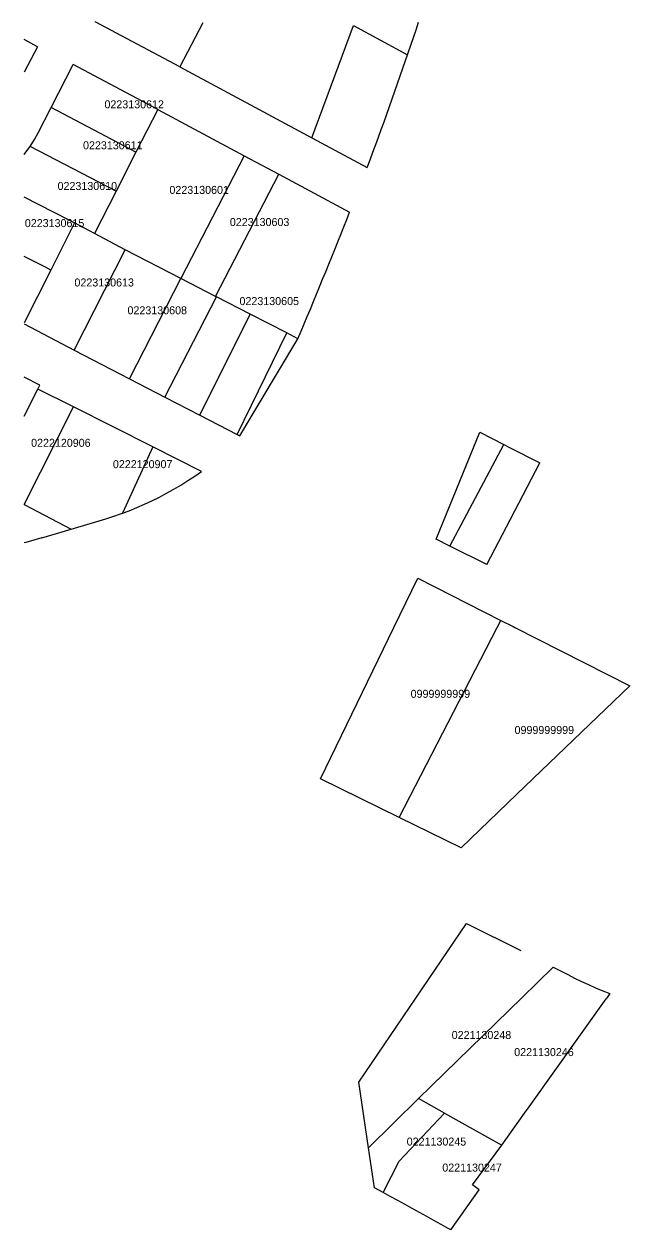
# Model space of a CAD drawing. Header units: inches. Extents: x 3124125 to 3124882, y 10085829 to 10090270.
# Drawn here: x 3124125 to 3124882, y 10085829 to 10087335 of the extents above; entities that cross this region are included whole.
import ezdxf

# ---------------------------------------------------------------- set-up
doc = ezdxf.new("R2010")
doc.units = ezdxf.units.IN
doc.header["$MEASUREMENT"] = 0
doc.layers.add('labels', color=10, linetype='Continuous')
doc.layers.add('parcels', color=10, linetype='Continuous')

msp = doc.modelspace()

# ---------------------------------------------------------------- linework, layer by layer
at = {"layer": 'parcels', "color": 7}
for p, q in [((3124319.833333, 10087281.666667), (3124213.75, 10087338.166667)), ((3124348.25, 10087337), (3124319.833333, 10087281.666667)), ((3124141.75, 10087306.916667), (3124125, 10087315.833333)), ((3124141.75, 10087306.916667), (3124125, 10087275.083333)), ((3124158.916667, 10087231.083333), (3124186.333333, 10087284.833333)), ((3124292, 10087228.666667), (3124186.333333, 10087284.833333)), ((3124319.833333, 10087281.666667), (3124484.833333, 10087193.166667)), ((3124142.75, 10087199.583333), (3124158.916667, 10087231.083333)), ((3124264.833333, 10087175.25), (3124158.916667, 10087231.083333)), ((3124292, 10087228.666667), (3124264.833333, 10087175.25)), ((3124292, 10087228.666667), (3124400.25, 10087170.833333)), ((3124484.833333, 10087193.166667), (3124553.833333, 10087156.166667)), ((3124240.083333, 10087126.583333), (3124132.5, 10087182.5)), ((3124264.833333, 10087175.25), (3124240.083333, 10087126.583333)), ((3124400.25, 10087170.833333), (3124320.833333, 10087017.5)), ((3124400.25, 10087170.833333), (3124443.416667, 10087147.75)), ((3124364.416667, 10086995.083333), (3124443.416667, 10087147.75)), ((3124443.416667, 10087147.75), (3124531.916667, 10087100.416667)), ((3124240.083333, 10087126.583333), (3124213.166667, 10087073.5)), ((3124188, 10087086.916667), (3124185.25, 10087088.333333)), ((3124184.666667, 10087080.166667), (3124158.333333, 10087027.916667)), ((3124213.166667, 10087073.5), (3124188, 10087086.916667)), ((3124251.5, 10087053.166667), (3124213.166667, 10087073.5)), ((3124151.583333, 10087031.333333), (3124125, 10087045)), ((3124187.583333, 10086927.916667), (3124251.5, 10087053.166667)), ((3124320.833333, 10087017.5), (3124251.5, 10087053.166667)), ((3124158.333333, 10087027.916667), (3124125, 10086962)), ((3124158.333333, 10087027.916667), (3124151.583333, 10087031.333333)), ((3124256.583333, 10086892.166667), (3124320.833333, 10087017.5)), ((3124364.416667, 10086995.083333), (3124320.833333, 10087017.5)), ((3124300.833333, 10086869.25), (3124365.583333, 10086994.5)), ((3124365.583333, 10086994.5), (3124364.416667, 10086995.083333)), ((3124407.666667, 10086972.833333), (3124365.583333, 10086994.5)), ((3124344.5, 10086846.666667), (3124407.666667, 10086972.833333)), ((3124453.333333, 10086949.333333), (3124407.666667, 10086972.833333)), ((3124125, 10086960.583333), (3124187.583333, 10086927.916667)), ((3124391.166667, 10086822.5), (3124453.333333, 10086949.333333)), ((3124394.583333, 10086820.666667), (3124467.333333, 10086942.166667)), ((3124467.333333, 10086942.166667), (3124453.333333, 10086949.333333)), ((3124187.583333, 10086927.916667), (3124256.583333, 10086892.166667)), ((3124144.583333, 10086884.166667), (3124125, 10086894.166667)), ((3124256.583333, 10086892.166667), (3124300.833333, 10086869.25)), ((3124125, 10086845.416667), (3124142.083333, 10086879.166667)), ((3124142.083333, 10086879.166667), (3124144.583333, 10086884.166667)), ((3124186.75, 10086856.833333), (3124142.083333, 10086879.166667)), ((3124300.833333, 10086869.25), (3124344.5, 10086846.666667)), ((3124125.083333, 10086735), (3124186.75, 10086856.833333)), ((3124285.75, 10086807.166667), (3124186.75, 10086856.833333)), ((3124344.5, 10086846.666667), (3124391.166667, 10086822.5)), ((3124391.166667, 10086822.5), (3124394.583333, 10086820.666667)), ((3124640, 10086691.583333), (3124694.5, 10086825.333333)), ((3124694.5, 10086825.333333), (3124724.5, 10086810)), ((3124285.75, 10086807.166667), (3124248.083333, 10086724.083333)), ((3124346.833333, 10086776.416667), (3124285.75, 10086807.166667)), ((3124657.083333, 10086683.083333), (3124724.5, 10086810)), ((3124724.5, 10086810), (3124730.833333, 10086806.75)), ((3124730.833333, 10086806.75), (3124769.583333, 10086787)), ((3124732.916667, 10086716.666667), (3124769.583333, 10086787)), ((3124125, 10086735), (3124125.083333, 10086735)), ((3124125.083333, 10086735), (3124183.916667, 10086704.083333)), ((3124183.916667, 10086704.083333), (3124227.25, 10086717.083333)), ((3124703.5, 10086660.166667), (3124732.916667, 10086716.666667)), ((3124147.333333, 10086693.166667), (3124183.916667, 10086704.083333)), ((3124657.083333, 10086683.083333), (3124640, 10086691.583333)), ((3124703.5, 10086660.166667), (3124657.083333, 10086683.083333)), ((3124587.083333, 10086581.166667), (3124617, 10086642.916667)), ((3124617, 10086642.916667), (3124721, 10086590.25)), ((3124716.5, 10086581.416667), (3124721, 10086590.25)), ((3124721, 10086590.25), (3124736.166667, 10086582.666667)), ((3124495.333333, 10086392.416667), (3124587.083333, 10086581.166667)), ((3124593.916667, 10086344.083333), (3124716.5, 10086581.416667)), ((3124736.166667, 10086582.666667), (3124738.5, 10086581.416667)), ((3124738.5, 10086581.416667), (3124882.25, 10086508.5)), ((3124882.25, 10086508.5), (3124741.083333, 10086373.166667)), ((3124593.916667, 10086344.083333), (3124495.333333, 10086392.416667)), ((3124741.083333, 10086373.166667), (3124671.25, 10086306.166667)), ((3124671.25, 10086306.166667), (3124593.916667, 10086344.083333)), ((3124678.083333, 10086211.666667), (3124745.75, 10086177.75)), ((3124747.083333, 10086118.75), (3124786.25, 10086156.916667)), ((3124786.25, 10086156.916667), (3124804.5, 10086147.666667)), ((3124857.25, 10086123.916667), (3124853.666667, 10086119)), ((3124618, 10085992.666667), (3124747.083333, 10086118.75)), ((3124756.166667, 10085982.333333), (3124852.416667, 10086117.166667)), ((3124853.666667, 10086119), (3124852.416667, 10086117.166667)), ((3124618, 10085992.666667), (3124555.666667, 10085931.25)), ((3124650.583333, 10085974.416667), (3124618, 10085992.666667)), ((3124650.583333, 10085974.416667), (3124722, 10085934.416667)), ((3124722, 10085934.416667), (3124750.5, 10085974.416667)), ((3124750.5, 10085974.416667), (3124756.166667, 10085982.333333)), ((3124658.416667, 10085828.666667), (3124693.75, 10085878.666667))]:
    msp.add_line(p, q, dxfattribs=at)
for points in [[(3124484.833333, 10087193.166667), (3124536.75, 10087333.666667), (3124604.333333, 10087296.666667)], [(3124604.333333, 10087296.666667), (3124605.166667, 10087299.166667), (3124608.5, 10087308.75), (3124611.75, 10087318.333333), (3124614.916667, 10087327.916667), (3124618.166667, 10087337.5)], [(3124553.833333, 10087156.166667), (3124557.416667, 10087165.666667), (3124560.916667, 10087175.166667), (3124564.5, 10087184.666667), (3124568, 10087194.166667), (3124571.416667, 10087203.666667), (3124574.916667, 10087213.166667), (3124578.333333, 10087222.666667), (3124581.833333, 10087232.25), (3124585.166667, 10087241.75), (3124588.583333, 10087251.333333), (3124591.916667, 10087260.833333), (3124595.25, 10087270.416667), (3124598.583333, 10087280), (3124601.916667, 10087289.583333), (3124604.333333, 10087296.666667)], [(3124132.5, 10087182.5), (3124138, 10087191.083333), (3124142.75, 10087199.583333)], [(3124125, 10087172.5), (3124127.083333, 10087175.083333), (3124132.5, 10087182.5)], [(3124185.25, 10087088.333333), (3124181.333333, 10087090.25), (3124125, 10087119.083333)], [(3124467.333333, 10086942.166667), (3124471.25, 10086951.416667), (3124475.083333, 10086960.666667), (3124479, 10086970), (3124482.833333, 10086979.25), (3124486.75, 10086988.583333), (3124490.583333, 10086997.833333), (3124494.416667, 10087007.166667), (3124498.166667, 10087016.416667), (3124502, 10087025.75), (3124505.833333, 10087035.083333), (3124509.583333, 10087044.416667), (3124513.333333, 10087053.666667), (3124517.083333, 10087063), (3124520.833333, 10087072.333333), (3124524.583333, 10087081.75), (3124528.25, 10087091.083333), (3124531.916667, 10087100.416667)], [(3124188, 10087086.916667), (3124187.583333, 10087086), (3124184.666667, 10087080.166667)], [(3124248.083333, 10086724.083333), (3124256.416667, 10086727.25), (3124266, 10086731.166667), (3124275.5, 10086735.25), (3124284.833333, 10086739.583333), (3124294.083333, 10086744.25), (3124303.166667, 10086749), (3124312.166667, 10086754.083333), (3124321.083333, 10086759.333333), (3124329.833333, 10086764.833333), (3124338.416667, 10086770.5), (3124346.833333, 10086776.416667)], [(3124227.25, 10086717.083333), (3124237.083333, 10086720.25), (3124246.833333, 10086723.583333), (3124248.083333, 10086724.083333)], [(3124147.333333, 10086693.166667), (3124137.25, 10086690.416667), (3124127.083333, 10086687.5), (3124125, 10086686.916667)], [(3124555.666667, 10085931.25), (3124543.333333, 10086013.083333), (3124678.083333, 10086211.666667)], [(3124804.5, 10086147.666667), (3124813.083333, 10086143.333333), (3124821.833333, 10086139.166667), (3124830.583333, 10086135.166667), (3124839.416667, 10086131.25), (3124848.333333, 10086127.5), (3124857.25, 10086123.916667)], [(3124573.916667, 10085875.25), (3124594, 10085914.666667), (3124650.583333, 10085974.416667)], [(3124573.916667, 10085875.25), (3124563.166667, 10085881.333333), (3124555.666667, 10085931.25)], [(3124693.75, 10085878.666667), (3124685.5, 10085884.916667), (3124722, 10085934.416667)], [(3124658.416667, 10085828.666667), (3124655.25, 10085830.416667), (3124646.25, 10085835.416667), (3124637.25, 10085840.5), (3124628.25, 10085845.5), (3124619.25, 10085850.583333), (3124610.25, 10085855.583333), (3124601.166667, 10085860.583333), (3124592.083333, 10085865.5), (3124582.583333, 10085870.5), (3124573.916667, 10085875.25)]]:
    msp.add_lwpolyline(points, dxfattribs=at)

# ---------------------------------------------------------------- texts
at = {"layer": 'labels', "color": 7}
for s, p in [('0223130612', (3124225.416667, 10087230)), ('0223130611', (3124198.666667, 10087178.833333)), ('0223130610', (3124166.833333, 10087128)), ('0223130601', (3124306.666667, 10087123.083333)), ('0223130615', (3124125.916667, 10087081.583333)), ('0223130603', (3124382.166667, 10087082.916667)), ('0223130613', (3124187.916667, 10087007.416667)), ('0223130608', (3124254.25, 10086972.666667)), ('0223130605', (3124394.25, 10086984.166667)), ('0222120906', (3124133.75, 10086807.083333)), ('0222120907', (3124236, 10086780.416667)), ('0999999999', (3124608.166667, 10086493.5)), ('0999999999', (3124738.083333, 10086448.25)), ('0221130248', (3124659.5, 10086067.166667)), ('0221130246', (3124737.666667, 10086045.833333)), ('0221130245', (3124603.25, 10085934)), ('0221130247', (3124647.75, 10085901.5))]:
    msp.add_text(s, height=10, dxfattribs=at).set_placement(p)

doc.saveas('drawing.dxf')
